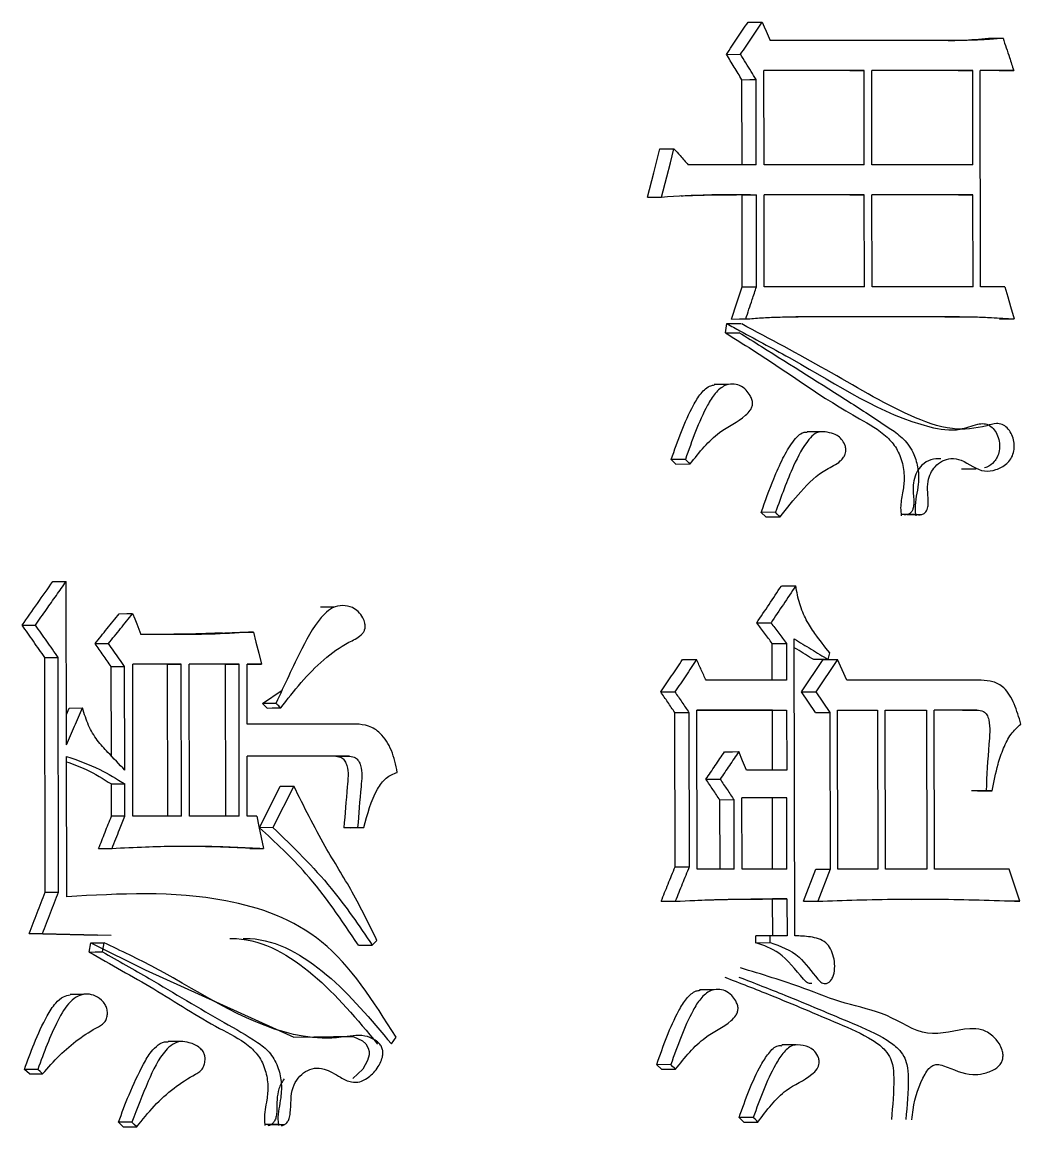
# Model space of a CAD drawing. Header units: millimetres. Extents: x 2312 to 3992, y 755 to 1943.
# Drawn here: x 2949.04 to 2953.74, y 938.14 to 943.34 of the extents above; entities that cross this region are included whole.
import ezdxf

# ---------------------------------------------------------------- set-up
doc = ezdxf.new("R2010")
doc.units = ezdxf.units.MM

msp = doc.modelspace()

# ---------------------------------------------------------------- linework, layer by layer
at = {"color": 7, "linetype": 'Continuous', "lineweight": 25}
for p, q in [((2953.4548, 943.2494), (2952.5598, 943.2494)), ((2952.3549, 943.1842), (2952.4217, 943.1845)), ((2953.0019, 943.1088), (2952.531, 943.1088)), ((2952.5317, 942.6653), (2952.531, 943.1088)), ((2952.6779, 943.1085), (2952.531, 943.1085)), ((2952.9344, 943.1085), (2953.0019, 943.1088)), ((2953.0027, 942.6653), (2953.0019, 943.1088)), ((2953.5123, 943.1088), (2953.038, 943.1088)), ((2953.0388, 942.6653), (2953.038, 943.1088)), ((2953.4442, 943.1085), (2953.5123, 943.1088)), ((2953.513, 942.6653), (2953.5123, 943.1088)), ((2953.7052, 943.1088), (2953.5481, 943.1088)), ((2953.5498, 942.092), (2953.5481, 943.1088)), ((2953.6369, 943.1085), (2953.7052, 943.1088)), ((2952.4285, 942.665), (2952.4278, 943.0652)), ((2952.4954, 942.6653), (2952.4947, 943.0655)), ((2952.4954, 942.6653), (2952.1744, 942.6652)), ((2953.0027, 942.6653), (2952.5317, 942.6653)), ((2953.513, 942.6653), (2953.0388, 942.6653)), ((2952.4287, 942.5244), (2952.4956, 942.5246)), ((2952.4294, 942.0917), (2952.4287, 942.5244)), ((2952.4963, 942.0919), (2952.4956, 942.5246)), ((2953.0029, 942.5246), (2952.532, 942.5246)), ((2952.5327, 942.0919), (2952.532, 942.5246)), ((2952.9354, 942.5244), (2952.532, 942.5244)), ((2952.9354, 942.5244), (2953.0029, 942.5246)), ((2953.0037, 942.092), (2953.0029, 942.5246)), ((2953.5133, 942.5246), (2953.039, 942.5246)), ((2953.0397, 942.092), (2953.039, 942.5246)), ((2953.4452, 942.5244), (2953.5133, 942.5246)), ((2953.514, 942.092), (2953.5133, 942.5246)), ((2952.4294, 942.0917), (2952.4963, 942.0919)), ((2953.0037, 942.092), (2952.5327, 942.0919)), ((2953.514, 942.092), (2953.0397, 942.092)), ((2953.6641, 942.092), (2953.5498, 942.092)), ((2953.3816, 941.9511), (2952.6805, 941.9511)), ((2953.4498, 941.9513), (2952.6927, 941.9513)), ((2953.3816, 941.9511), (2953.4498, 941.9513)), ((2952.3498, 941.8753), (2952.357, 941.9186)), ((2952.357, 941.9186), (2952.4238, 941.9189)), ((2953.6389, 941.9403), (2953.7072, 941.9405)), ((2952.3498, 941.8753), (2952.4166, 941.8756)), ((2952.3634, 941.632), (2952.2967, 941.6318)), ((2952.8021, 941.4104), (2952.7343, 941.4101)), ((2952.1621, 941.2806), (2952.0956, 941.2804)), ((2952.1176, 941.2588), (2952.0956, 941.2804)), ((2952.1176, 941.2588), (2952.1841, 941.259)), ((2953.4594, 941.2365), (2953.5282, 941.2367)), ((2952.5854, 941.0318), (2952.5184, 941.0316)), ((2952.5402, 941.01), (2952.5184, 941.0316)), ((2953.2435, 941.021), (2953.1757, 941.0208)), ((2953.204, 941.0208), (2953.272, 941.021)), ((2949.2529, 939.9389), (2949.2516, 940.7069)), ((2952.6133, 940.6855), (2952.6804, 940.6857)), ((2950.5125, 940.5866), (2950.4475, 940.5863)), ((2949.0443, 940.5011), (2949.1068, 940.5013)), ((2949.9613, 940.464), (2950.0677, 940.4688)), ((2949.3872, 940.4146), (2949.4501, 940.4149)), ((2952.5705, 940.2419), (2952.5702, 940.415)), ((2952.6373, 940.4153), (2952.6376, 940.2422)), ((2952.6759, 939.0415), (2952.6735, 940.4369)), ((2949.1532, 939.2463), (2949.1514, 940.3496)), ((2949.2159, 939.2465), (2949.214, 940.3499)), ((2952.7082, 940.1879), (2952.8092, 940.3393)), ((2952.8766, 940.3396), (2952.7755, 940.1881)), ((2952.8331, 940.3396), (2952.8403, 940.372)), ((2952.9201, 940.2422), (2952.8766, 940.3396)), ((2949.464, 939.8862), (2949.4633, 940.3064)), ((2949.5272, 939.8199), (2949.5264, 940.3067)), ((2949.7919, 940.3176), (2949.5643, 940.3175)), ((2949.5655, 939.6036), (2949.5643, 940.3175)), ((2949.7285, 940.3173), (2949.5643, 940.3173)), ((2949.7285, 940.3173), (2949.7919, 940.3176)), ((2949.7297, 939.6034), (2949.7285, 940.3173)), ((2949.7931, 939.6036), (2949.7919, 940.3176)), ((2950.064, 940.3176), (2949.8297, 940.3176)), ((2949.8309, 939.6036), (2949.8297, 940.3176)), ((2950.0002, 940.3174), (2949.8297, 940.3173)), ((2950.0002, 940.3174), (2950.064, 940.3176)), ((2950.0014, 939.6034), (2950.0002, 940.3174)), ((2950.0652, 939.6037), (2950.064, 940.3176)), ((2950.1695, 940.3176), (2950.1017, 940.3176)), ((2950.1022, 940.0364), (2950.1017, 940.3176)), ((2950.1056, 940.3174), (2950.1017, 940.3174)), ((2950.1056, 940.3174), (2950.1695, 940.3176)), ((2952.6376, 940.2422), (2952.2589, 940.2422)), ((2953.5529, 940.2422), (2952.9201, 940.2422)), ((2950.1736, 940.1335), (2950.2672, 940.196)), ((2952.7735, 940.0905), (2952.7082, 940.1879)), ((2952.7755, 940.1881), (2952.8408, 940.0908)), ((2950.1962, 940.1119), (2950.1736, 940.1335)), ((2949.2526, 940.0811), (2949.266, 940.1117)), ((2949.266, 940.1117), (2949.3288, 940.112)), ((2952.1135, 939.3657), (2952.1123, 940.0905)), ((2952.1787, 940.0907), (2952.18, 939.366)), ((2952.2153, 940.1015), (2952.6378, 940.1016)), ((2952.2166, 939.3552), (2952.2153, 940.1015)), ((2952.5707, 940.1013), (2952.2153, 940.1013)), ((2952.5707, 940.1013), (2952.6378, 940.1016)), ((2952.5712, 939.8201), (2952.5707, 940.1013)), ((2952.6378, 940.1016), (2952.6383, 939.8203)), ((2952.8408, 940.0908), (2952.8421, 939.3552)), ((2952.877, 940.1016), (2953.0647, 940.1016)), ((2952.8782, 939.3552), (2952.877, 940.1016)), ((2952.9971, 940.1013), (2953.0647, 940.1016)), ((2953.0647, 940.1016), (2953.066, 939.3552)), ((2953.1008, 940.1016), (2953.2951, 940.1016)), ((2953.1021, 939.3552), (2953.1008, 940.1016)), ((2953.2272, 940.1013), (2953.2951, 940.1016)), ((2953.2951, 940.1016), (2953.2963, 939.3552)), ((2953.5317, 940.1016), (2953.331, 940.1016)), ((2953.3322, 939.3552), (2953.331, 940.1016)), ((2953.4634, 940.1013), (2953.331, 940.1013)), ((2953.4638, 940.1013), (2953.5321, 940.1016)), ((2950.6131, 940.0365), (2950.1022, 940.0364)), ((2949.2541, 939.2249), (2949.253, 939.8847)), ((2950.5834, 939.885), (2950.1024, 939.8849)), ((2950.1029, 939.6037), (2950.1024, 939.8849)), ((2950.5189, 939.8848), (2950.1024, 939.8847)), ((2950.5192, 939.8848), (2950.5836, 939.885)), ((2952.6383, 939.8203), (2952.4492, 939.8203)), ((2949.4645, 939.6033), (2949.4642, 939.7548)), ((2949.5275, 939.6036), (2949.5273, 939.755)), ((2950.1597, 939.5495), (2950.2569, 939.7441)), ((2950.321, 939.7443), (2950.2236, 939.5498)), ((2950.2573, 939.7449), (2950.3214, 939.7452)), ((2953.5753, 939.723), (2953.5071, 939.7227)), ((2953.5356, 939.7227), (2953.6039, 939.723)), ((2953.6039, 939.723), (2953.5753, 939.723)), ((2952.3912, 939.6797), (2952.3244, 939.6794)), ((2952.325, 939.3549), (2952.3244, 939.6794)), ((2952.3917, 939.3552), (2952.3912, 939.6797)), ((2952.6385, 939.6905), (2952.4276, 939.6905)), ((2952.4282, 939.3552), (2952.4276, 939.6905)), ((2952.5714, 939.6903), (2952.4276, 939.6903)), ((2952.6385, 939.6905), (2952.5714, 939.6903)), ((2952.572, 939.3549), (2952.5714, 939.6903)), ((2952.6391, 939.3552), (2952.6385, 939.6905)), ((2949.5275, 939.6036), (2949.4645, 939.6033)), ((2949.7931, 939.6036), (2949.5655, 939.6036)), ((2950.0652, 939.6037), (2949.8309, 939.6036)), ((2950.1481, 939.6037), (2950.1029, 939.6037)), ((2950.2236, 939.5498), (2950.1597, 939.5495)), ((2950.6214, 939.5497), (2950.5569, 939.5494)), ((2950.5868, 939.5494), (2950.5569, 939.5494)), ((2950.5868, 939.5494), (2950.6513, 939.5497)), ((2950.6214, 939.5497), (2950.6513, 939.5497)), ((2949.404, 939.4519), (2949.467, 939.4521)), ((2950.1146, 939.452), (2950.1785, 939.4523)), ((2952.1135, 939.3657), (2952.18, 939.366)), ((2952.3917, 939.3552), (2952.2166, 939.3552)), ((2952.6391, 939.3552), (2952.4282, 939.3552)), ((2952.7171, 939.2035), (2952.7747, 939.3549)), ((2952.7747, 939.3549), (2952.8421, 939.3552)), ((2952.8421, 939.3552), (2952.7844, 939.2037)), ((2953.066, 939.3552), (2952.8782, 939.3552)), ((2953.2963, 939.3552), (2953.1021, 939.3552)), ((2953.6831, 939.3552), (2953.3322, 939.3552)), ((2953.7333, 939.2037), (2953.6831, 939.3552)), ((2949.1532, 939.2463), (2949.2159, 939.2465)), ((2952.5722, 939.2143), (2952.5399, 939.2142)), ((2952.5725, 939.0415), (2952.5722, 939.2143)), ((2952.6393, 939.2145), (2952.6396, 939.0415)), ((2953.2233, 939.2123), (2953.372, 939.2128)), ((2949.0773, 939.0516), (2949.1399, 939.0518)), ((2949.0773, 939.0516), (2949.3995, 939.0439)), ((2949.1399, 939.0518), (2949.4626, 939.0441)), ((2952.5597, 939.0415), (2952.4927, 939.0412)), ((2952.4928, 939.0088), (2952.4927, 939.0412)), ((2952.5597, 939.009), (2952.5597, 939.0415)), ((2952.6396, 939.0415), (2952.5597, 939.0415)), ((2949.3592, 938.9651), (2949.3668, 939.0084)), ((2949.3668, 939.0084), (2949.4297, 939.0086)), ((2949.4221, 938.9653), (2949.4297, 939.0086)), ((2950.6251, 938.9978), (2950.6897, 938.998)), ((2950.6897, 938.998), (2950.712, 939.0197)), ((2952.4928, 939.0088), (2952.5597, 939.009)), ((2952.2953, 938.7871), (2952.2286, 938.7868)), ((2949.3332, 938.7659), (2949.2697, 938.7657)), ((2949.7943, 938.5441), (2949.7302, 938.5439)), ((2952.6827, 938.5283), (2952.6155, 938.528)), ((2949.118, 938.4136), (2949.0555, 938.4134)), ((2949.0784, 938.3917), (2949.0555, 938.4133)), ((2952.0937, 938.4357), (2952.0273, 938.4354)), ((2952.0493, 938.4138), (2952.0274, 938.4354)), ((2952.0493, 938.4138), (2952.1157, 938.4141)), ((2949.0784, 938.3917), (2949.1409, 938.392)), ((2949.5603, 938.1649), (2949.4973, 938.1647)), ((2949.5201, 938.143), (2949.4973, 938.1646)), ((2950.2488, 938.1542), (2950.1848, 938.1539)), ((2950.2145, 938.154), (2950.2786, 938.1542)), ((2952.4811, 938.1869), (2952.4142, 938.1867)), ((2952.4361, 938.165), (2952.4142, 938.1866)), ((2949.52, 938.1431), (2949.5831, 938.1433))]:
    msp.add_line(p, q, dxfattribs=at)
at = {"color": 7, "linetype": 'Continuous', "lineweight": 25, "flags": 128}
for points in [[(2952.4564, 943.3357), (2952.4939, 943.3358), (2952.5233, 943.3359)], [(2952.5233, 943.3359), (2952.5325, 943.3143), (2952.5416, 943.2927), (2952.5507, 943.271), (2952.5598, 943.2494)], [(2953.5866, 943.26), (2953.6249, 943.2601), (2953.655, 943.2602)], [(2952.4278, 943.0652), (2952.4652, 943.0654), (2952.4947, 943.0655)], [(2951.9839, 942.5135), (2952.0129, 942.6271), (2952.042, 942.7407)], [(2952.042, 942.7407), (2952.0792, 942.7408), (2952.1084, 942.741)], [(2952.0502, 942.5138), (2952.0744, 942.6083), (2952.0914, 942.6746), (2952.1084, 942.741)], [(2951.9839, 942.5135), (2952.021, 942.5137), (2952.0502, 942.5138)], [(2952.3788, 941.9402), (2952.4041, 942.016), (2952.4294, 942.0917)], [(2953.6641, 942.092), (2953.6774, 942.0453), (2953.6907, 941.9987), (2953.7072, 941.9405)], [(2952.3788, 941.9402), (2952.4162, 941.9404), (2952.4456, 941.9405)], [(2952.1841, 941.259), (2952.1785, 941.2645), (2952.1703, 941.2726), (2952.1621, 941.2806)], [(2952.5402, 941.01), (2952.5646, 941.0101), (2952.5859, 941.0101), (2952.6072, 941.0102)], [(2952.6072, 941.0102), (2952.6018, 941.0156), (2952.5936, 941.0237), (2952.5854, 941.0318)], [(2949.1889, 940.7066), (2949.224, 940.7068), (2949.2516, 940.7069)], [(2949.5008, 940.5553), (2949.5362, 940.5554), (2949.5639, 940.5555)], [(2949.5639, 940.5555), (2949.5735, 940.5312), (2949.583, 940.5068), (2949.5925, 940.4825), (2949.6021, 940.4582)], [(2952.4975, 940.5124), (2952.535, 940.5125), (2952.5645, 940.5126)], [(2950.0677, 940.4688), (2950.1035, 940.469), (2950.1316, 940.4691)], [(2950.1316, 940.4691), (2950.1435, 940.4215), (2950.1565, 940.3696), (2950.1695, 940.3176)], [(2952.5702, 940.415), (2952.6078, 940.4152), (2952.6373, 940.4153)], [(2949.1514, 940.3496), (2949.1865, 940.3498), (2949.214, 940.3499)], [(2952.1483, 940.3393), (2952.1856, 940.3394), (2952.2149, 940.3395)], [(2952.8331, 940.3396), (2952.7954, 940.3394), (2952.7658, 940.3393)], [(2952.8092, 940.3393), (2952.8469, 940.3394), (2952.8766, 940.3396)], [(2949.4633, 940.3064), (2949.4986, 940.3066), (2949.5264, 940.3067)], [(2952.0463, 940.1878), (2952.0835, 940.188), (2952.1127, 940.1881)], [(2952.7082, 940.1879), (2952.7459, 940.188), (2952.7755, 940.1881)], [(2950.2376, 940.1338), (2950.2143, 940.1337), (2950.1939, 940.1336), (2950.1736, 940.1335)], [(2950.1962, 940.1119), (2950.2195, 940.112), (2950.2399, 940.1121), (2950.2602, 940.1121)], [(2952.1123, 940.0905), (2952.1495, 940.0906), (2952.1787, 940.0907)], [(2952.7735, 940.0905), (2952.8112, 940.0906), (2952.8408, 940.0908)], [(2952.3459, 939.9066), (2952.3833, 939.9067), (2952.4127, 939.9068)], [(2952.4492, 939.8203), (2952.4309, 939.8636), (2952.4127, 939.9068)], [(2952.2587, 939.7768), (2952.296, 939.7769), (2952.3254, 939.777)], [(2949.4642, 939.7548), (2949.4825, 939.7548), (2949.5008, 939.7549), (2949.5273, 939.755)], [(2950.1481, 939.6037), (2950.1578, 939.5553), (2950.1682, 939.5038), (2950.1785, 939.4523)], [(2952.048, 939.2035), (2952.0852, 939.2036), (2952.1144, 939.2037)], [(2952.6393, 939.2145), (2952.6017, 939.2144), (2952.5722, 939.2143)], [(2952.7171, 939.2035), (2952.7548, 939.2036), (2952.7844, 939.2037)], [(2953.7333, 939.2037), (2953.6949, 939.2036), (2953.6649, 939.2035)], [(2949.3668, 939.0084), (2949.6225, 938.8815), (2950.3216, 938.5641), (2950.5085, 938.5685), (2950.6009, 938.5673), (2950.6445, 938.5468), (2950.6597, 938.5328), (2950.6714, 938.5137), (2950.6752, 938.4978), (2950.6749, 938.4812), (2950.668, 938.4545), (2950.6456, 938.4146), (2950.5986, 938.37), (2950.5986, 938.37)], [(2949.3592, 938.9651), (2949.3872, 938.9652), (2949.4047, 938.9653), (2949.4221, 938.9653)], [(2950.7801, 938.5329), (2950.7913, 938.5491), (2950.8024, 938.5653)], [(2949.141, 938.392), (2949.1295, 938.4028), (2949.118, 938.4136)], [(2952.1157, 938.4141), (2952.1101, 938.4195), (2952.1019, 938.4276), (2952.0937, 938.4357)], [(2949.5832, 938.1433), (2949.5718, 938.1541), (2949.5604, 938.1649)], [(2952.4361, 938.165), (2952.4605, 938.1651), (2952.4817, 938.1652), (2952.503, 938.1653)], [(2952.503, 938.1653), (2952.4974, 938.1708), (2952.4893, 938.1788), (2952.4811, 938.1869)]]:
    msp.add_lwpolyline(points, dxfattribs=at)
at = {"color": 7, "linetype": 'Continuous', "lineweight": 25}
for points, knots in [([(2952.3549, 943.1842), (2952.3718, 943.2095), (2952.4057, 943.26), (2952.4395, 943.3104), (2952.4564, 943.3357)], [0, 0, 0, 0, 0.5, 1, 1, 1, 1]), ([(2952.4217, 943.1845), (2952.4386, 943.2097), (2952.4641, 943.2476), (2952.4979, 943.2981), (2952.5149, 943.3233), (2952.5233, 943.3359)], [0, 0, 0, 0, 0.5, 0.75, 1, 1, 1, 1]), ([(2953.3968, 943.2494), (2953.4181, 943.2498), (2953.4604, 943.2506), (2953.5237, 943.254), (2953.5656, 943.258), (2953.5866, 943.26)], [0, 0, 0, 0, 0.33543, 0.667608, 1, 1, 1, 1]), ([(2953.655, 943.2602), (2953.6307, 943.2579), (2953.5853, 943.2536), (2953.5185, 943.2506), (2953.476, 943.2498), (2953.4548, 943.2494)], [0, 0, 0, 0, 0.365045, 0.682453, 1, 1, 1, 1]), ([(2953.655, 943.2602), (2953.6601, 943.245), (2953.6701, 943.2147), (2953.6869, 943.1642), (2953.6986, 943.1289), (2953.7052, 943.1088)], [0, 0, 0, 0, 0.30079, 0.601581, 1, 1, 1, 1]), ([(2952.4278, 943.0652), (2952.4156, 943.0851), (2952.3913, 943.1247), (2952.367, 943.1644), (2952.3549, 943.1842)], [0, 0, 0, 0, 0.499999, 1, 1, 1, 1]), ([(2952.4947, 943.0655), (2952.4868, 943.0784), (2952.4707, 943.1046), (2952.4463, 943.1443), (2952.4299, 943.1711), (2952.4217, 943.1845)], [0, 0, 0, 0, 0.324476, 0.662238, 1, 1, 1, 1]), ([(2952.1084, 942.741), (2952.1179, 942.7301), (2952.1336, 942.712), (2952.1556, 942.6868), (2952.1681, 942.6724), (2952.1744, 942.6652)], [0, 0, 0, 0, 0.4303512, 0.7151758, 1, 1, 1, 1]), ([(2952.0502, 942.5138), (2952.1245, 942.5185), (2952.236, 942.5255), (2952.3845, 942.5256), (2952.4586, 942.525), (2952.4956, 942.5246)], [0, 0, 0, 0, 0.499643, 0.749805, 1, 1, 1, 1]), ([(2952.1412, 942.5201), (2952.141, 942.5198), (2952.1409, 942.5194), (2952.1785, 942.521), (2952.2662, 942.524), (2952.3374, 942.5245), (2952.3878, 942.5246), (2952.3965, 942.5246), (2952.4021, 942.5246)], [0, 0, 0, 0, 0.075068, 0.109107, 0.519805, 0.708473, 0.812965, 1, 1, 1, 1]), ([(2952.4456, 941.9405), (2952.4507, 941.9557), (2952.4609, 941.986), (2952.4778, 942.0365), (2952.4896, 942.0718), (2952.4963, 942.0919)], [0, 0, 0, 0, 0.300788, 0.601575, 1, 1, 1, 1]), ([(2952.4456, 941.9405), (2952.4704, 941.9424), (2952.52, 941.9462), (2952.6024, 941.95), (2952.66, 941.9509), (2952.6927, 941.9513)], [0, 0, 0, 0, 0.300884, 0.601781, 1, 1, 1, 1]), ([(2953.4498, 941.9513), (2953.4749, 941.951), (2953.525, 941.9504), (2953.6109, 941.947), (2953.6715, 941.9429), (2953.7072, 941.9405)], [0, 0, 0, 0, 0.29168, 0.583373, 1, 1, 1, 1]), ([(2952.357, 941.9186), (2952.3775, 941.9072), (2952.4799, 941.8504), (2952.7979, 941.6849), (2953.127, 941.4614), (2953.4351, 941.4086), (2953.5179, 941.4441), (2953.565, 941.4505), (2953.5925, 941.4416), (2953.6146, 941.4214), (2953.631, 941.3922), (2953.6398, 941.3572), (2953.6391, 941.3215), (2953.6293, 941.2911), (2953.6095, 941.264), (2953.5885, 941.2455), (2953.5717, 941.2414), (2953.5678, 941.2404)], [0, 0, 0, 0, 0.043743, 0.218678, 0.674874, 0.770685, 0.827126, 0.847708, 0.865227, 0.88276, 0.900201, 0.918353, 0.935984, 0.951559, 0.965799, 0.992116, 1, 1, 1, 1]), ([(2953.2576, 941.0199), (2953.2627, 941.02), (2953.2733, 941.0201), (2953.2868, 941.027), (2953.2961, 941.0384), (2953.3018, 941.0538), (2953.3046, 941.0835), (2953.3, 941.1252), (2953.3001, 941.1745), (2953.3135, 941.2168), (2953.3367, 941.2511), (2953.3699, 941.2755), (2953.4125, 941.2882), (2953.4812, 941.2748), (2953.5461, 941.2166), (2953.6225, 941.2303), (2953.6648, 941.2515), (2953.6924, 941.2816), (2953.7051, 941.3106), (2953.7087, 941.3424), (2953.705, 941.3738), (2953.694, 941.4045), (2953.6754, 941.4305), (2953.651, 941.4467), (2953.6174, 941.451), (2953.5411, 941.426), (2953.4027, 941.4124), (2953.1465, 941.5102), (2952.8259, 941.7045), (2952.5597, 941.8463), (2952.4266, 941.9172)], [0, 0, 0, 0, 0.007652, 0.015681, 0.02075, 0.025816, 0.034148, 0.052936, 0.071785, 0.086911, 0.102014, 0.121926, 0.142159, 0.165849, 0.223522, 0.250537, 0.277587, 0.290073, 0.302699, 0.313484, 0.324495, 0.336811, 0.350181, 0.363527, 0.376359, 0.399765, 0.479952, 0.580348, 0.790137, 1, 1, 1, 1]), ([(2952.3498, 941.8753), (2952.3923, 941.8491), (2952.6047, 941.7177), (2952.8505, 941.5363), (2953.0893, 941.4128), (2953.1562, 941.3341), (2953.1851, 941.2642), (2953.1929, 941.1896), (2953.183, 941.1205), (2953.1711, 941.064), (2953.1753, 941.0279), (2953.1768, 941.0153)], [0, 0, 0, 0, 0.121837, 0.609205, 0.736134, 0.787443, 0.839025, 0.888224, 0.929796, 0.97544, 1, 1, 1, 1]), ([(2952.4136, 941.8774), (2952.4489, 941.8553), (2952.6254, 941.7449), (2952.8642, 941.5951), (2953.0864, 941.4515), (2953.1904, 941.3798), (2953.2358, 941.3134), (2953.2579, 941.2374), (2953.2597, 941.1491), (2953.2371, 941.0772), (2953.2433, 941.027), (2953.2447, 941.0155)], [0, 0, 0, 0, 0.1010908, 0.5054168, 0.6861437, 0.747623, 0.8099489, 0.856214, 0.9025377, 0.9776718, 1, 1, 1, 1]), ([(2952.1841, 941.259), (2952.2278, 941.3141), (2952.3051, 941.4115), (2952.416, 941.4581), (2952.4647, 941.5059), (2952.4751, 941.5263), (2952.4787, 941.5443), (2952.475, 941.5635), (2952.4649, 941.5849), (2952.4463, 941.6092), (2952.4177, 941.6301), (2952.3826, 941.6362), (2952.3414, 941.6287), (2952.2997, 941.5927), (2952.2315, 941.4792), (2952.1929, 941.3687), (2952.1621, 941.2806)], [0, 0, 0, 0, 0.207529, 0.367372, 0.400835, 0.416669, 0.431353, 0.44814, 0.466693, 0.497247, 0.538462, 0.578547, 0.619957, 0.682143, 0.746846, 1, 1, 1, 1]), ([(2952.0956, 941.2804), (2952.1263, 941.3688), (2952.1648, 941.4799), (2952.2331, 941.5917), (2952.2693, 941.6262), (2952.2929, 941.6295), (2952.2987, 941.6304)], [0, 0, 0, 0, 0.631827, 0.793273, 0.948374, 1, 1, 1, 1]), ([(2952.5184, 941.0316), (2952.5373, 941.0848), (2952.5683, 941.1718), (2952.6174, 941.2828), (2952.6565, 941.3514), (2952.6896, 941.3915), (2952.7136, 941.4085), (2952.7283, 941.4089), (2952.7344, 941.4091)], [0, 0, 0, 0, 0.358147, 0.585823, 0.784381, 0.880615, 0.950661, 1, 1, 1, 1]), ([(2952.6072, 941.0102), (2952.639, 941.0506), (2952.7055, 941.1354), (2952.8006, 941.2272), (2952.8773, 941.2577), (2952.9047, 941.2878), (2952.9135, 941.3037), (2952.917, 941.318), (2952.9162, 941.3335), (2952.9099, 941.3537), (2952.8962, 941.3758), (2952.872, 941.398), (2952.8376, 941.4064), (2952.8028, 941.4135), (2952.7682, 941.4028), (2952.7206, 941.3519), (2952.6559, 941.2272), (2952.6121, 941.1059), (2952.5854, 941.0318)], [0, 0, 0, 0, 0.145125, 0.304252, 0.383322, 0.406111, 0.420719, 0.431527, 0.442364, 0.458239, 0.484495, 0.512276, 0.553408, 0.599256, 0.628705, 0.66811, 0.797295, 1, 1, 1, 1]), ([(2953.3627, 941.2838), (2953.347, 941.2835), (2953.3158, 941.283), (2953.2762, 941.2585), (2953.2483, 941.2229), (2953.2339, 941.1821), (2953.2309, 941.1311), (2953.2369, 941.0887), (2953.234, 941.0545), (2953.2284, 941.0386), (2953.2197, 941.0276), (2953.2064, 941.0202), (2953.1958, 941.0199), (2953.1897, 941.0197)], [0, 0, 0, 0, 0.1516546, 0.3033297, 0.4116147, 0.5204153, 0.6189366, 0.7738977, 0.8270404, 0.8622462, 0.8976433, 0.940748, 1, 1, 1, 1]), ([(2949.0443, 940.5011), (2949.0684, 940.5353), (2949.1167, 940.6038), (2949.1648, 940.6724), (2949.1889, 940.7066)], [0, 0, 0, 0, 0.5, 1, 1, 1, 1]), ([(2949.1068, 940.5013), (2949.1242, 940.526), (2949.1571, 940.5727), (2949.2053, 940.6412), (2949.2362, 940.685), (2949.2516, 940.7069)], [0, 0, 0, 0, 0.360725, 0.680362, 1, 1, 1, 1]), ([(2952.4975, 940.5124), (2952.5168, 940.5412), (2952.5554, 940.5989), (2952.594, 940.6566), (2952.6132, 940.6854)], [0, 0, 0, 0, 0.5, 1, 1, 1, 1]), ([(2952.6804, 940.6857), (2952.6611, 940.6569), (2952.6225, 940.5992), (2952.5838, 940.5415), (2952.5645, 940.5126)], [0, 0, 0, 0, 0.500001, 1, 1, 1, 1]), ([(2952.8403, 940.372), (2952.8167, 940.4011), (2952.7775, 940.4493), (2952.7286, 940.5251), (2952.6964, 940.6009), (2952.6858, 940.6573), (2952.6804, 940.6857)], [0, 0, 0, 0, 0.333781, 0.552151, 0.77417, 1, 1, 1, 1]), ([(2949.3872, 940.4146), (2949.4061, 940.438), (2949.444, 940.4849), (2949.4819, 940.5318), (2949.5008, 940.5553)], [0, 0, 0, 0, 0.5, 1, 1, 1, 1]), ([(2949.4501, 940.4149), (2949.4691, 940.4383), (2949.4976, 940.4735), (2949.5355, 940.5203), (2949.5544, 940.5438), (2949.5639, 940.5555)], [0, 0, 0, 0, 0.5, 0.75, 1, 1, 1, 1]), ([(2950.2602, 940.1121), (2950.2916, 940.1525), (2950.3865, 940.2743), (2950.5143, 940.3939), (2950.6248, 940.4416), (2950.6479, 940.4659), (2950.6552, 940.4791), (2950.6578, 940.4948), (2950.6553, 940.5146), (2950.6452, 940.5401), (2950.6255, 940.5667), (2950.5927, 940.5885), (2950.5507, 940.5965), (2950.5042, 940.5877), (2950.4313, 940.5262), (2950.3448, 940.3672), (2950.2771, 940.2198), (2950.2376, 940.1338)], [0, 0, 0, 0, 0.1170235, 0.3535333, 0.40969, 0.4219133, 0.4319578, 0.442101, 0.4536789, 0.4720752, 0.4997704, 0.527463, 0.5683227, 0.6108044, 0.6490141, 0.7951665, 1, 1, 1, 1]), ([(2949.1514, 940.3496), (2949.1335, 940.3749), (2949.0979, 940.4254), (2949.0622, 940.4758), (2949.0443, 940.5011)], [0, 0, 0, 0, 0.5, 1, 1, 1, 1]), ([(2949.214, 940.3499), (2949.1962, 940.3751), (2949.1694, 940.413), (2949.1336, 940.4635), (2949.1158, 940.4887), (2949.1068, 940.5013)], [0, 0, 0, 0, 0.4999999, 0.7499999, 1, 1, 1, 1]), ([(2952.5702, 940.415), (2952.5581, 940.4312), (2952.5339, 940.4637), (2952.5096, 940.4961), (2952.4975, 940.5124)], [0, 0, 0, 0, 0.500001, 1, 1, 1, 1]), ([(2952.5645, 940.5126), (2952.5766, 940.4964), (2952.6009, 940.4639), (2952.6252, 940.4315), (2952.6373, 940.4153)], [0, 0, 0, 0, 0.500001, 1, 1, 1, 1]), ([(2950.1316, 940.4691), (2950.072, 940.4654), (2949.9542, 940.4581), (2949.8068, 940.4568), (2949.6899, 940.4573), (2949.6313, 940.4579), (2949.6021, 940.4582)], [0, 0, 0, 0, 0.33903, 0.669456, 0.834726, 1, 1, 1, 1]), ([(2949.9855, 940.4642), (2949.9855, 940.4642), (2949.9855, 940.4642), (2949.9846, 940.4642), (2949.9497, 940.4632), (2949.8341, 940.4588), (2949.7396, 940.4581), (2949.6806, 940.4579), (2949.6513, 940.4579), (2949.6386, 940.4579), (2949.6309, 940.4579)], [0, 0, 0, 0, 0.001521, 0.009304, 0.018805, 0.442977, 0.677305, 0.791604, 0.874752, 1, 1, 1, 1]), ([(2949.4633, 940.3064), (2949.4506, 940.3245), (2949.4253, 940.3605), (2949.3999, 940.3966), (2949.3872, 940.4146)], [0, 0, 0, 0, 0.5, 1, 1, 1, 1]), ([(2949.5264, 940.3067), (2949.5177, 940.3191), (2949.5006, 940.3433), (2949.4752, 940.3793), (2949.4585, 940.403), (2949.4501, 940.4149)], [0, 0, 0, 0, 0.342692, 0.671346, 1, 1, 1, 1]), ([(2952.6735, 940.4369), (2952.7002, 940.4207), (2952.7534, 940.3882), (2952.8066, 940.3558), (2952.8331, 940.3396)], [0, 0, 0, 0, 0.5, 1, 1, 1, 1]), ([(2952.7658, 940.3393), (2952.7393, 940.3555), (2952.7086, 940.3743), (2952.6778, 940.3931), (2952.6736, 940.3956)], [0, 0, 0, 0, 0.864063, 1, 1, 1, 1]), ([(2952.0463, 940.1878), (2952.0633, 940.2131), (2952.0974, 940.2635), (2952.1314, 940.314), (2952.1483, 940.3393)], [0, 0, 0, 0, 0.500001, 1, 1, 1, 1]), ([(2952.2149, 940.3395), (2952.1979, 940.3143), (2952.1638, 940.2638), (2952.1298, 940.2133), (2952.1127, 940.1881)], [0, 0, 0, 0, 0.5000008, 1, 1, 1, 1]), ([(2952.2589, 940.2422), (2952.2516, 940.2584), (2952.2369, 940.2908), (2952.2222, 940.3233), (2952.2149, 940.3395)], [0, 0, 0, 0, 0.500003, 1, 1, 1, 1]), ([(2953.739, 940.0366), (2953.7296, 940.0687), (2953.7111, 940.1317), (2953.6671, 940.2079), (2953.6081, 940.2393), (2953.5713, 940.2412), (2953.5529, 940.2422)], [0, 0, 0, 0, 0.291832, 0.574338, 0.788145, 1, 1, 1, 1]), ([(2952.1123, 940.0905), (2952.1013, 940.1067), (2952.0793, 940.1391), (2952.0573, 940.1716), (2952.0463, 940.1878)], [0, 0, 0, 0, 0.500001, 1, 1, 1, 1]), ([(2952.1127, 940.1881), (2952.1237, 940.1718), (2952.1458, 940.1394), (2952.1677, 940.1069), (2952.1787, 940.0907)], [0, 0, 0, 0, 0.500001, 1, 1, 1, 1]), ([(2950.2602, 940.1121), (2950.2583, 940.1139), (2950.2536, 940.1184), (2950.2461, 940.1256), (2950.2404, 940.1311), (2950.2376, 940.1338)], [0, 0, 0, 0, 0.249837, 0.624946, 1, 1, 1, 1]), ([(2949.2529, 939.9389), (2949.2592, 939.9534), (2949.272, 939.9824), (2949.2973, 940.0401), (2949.3162, 940.0833), (2949.3288, 940.112)], [0, 0, 0, 0, 0.251429, 0.502858, 1, 1, 1, 1]), ([(2949.5272, 939.8199), (2949.5006, 939.8476), (2949.4567, 939.8933), (2949.3962, 939.959), (2949.3533, 940.0286), (2949.3371, 940.084), (2949.3288, 940.112)], [0, 0, 0, 0, 0.334901, 0.5526, 0.773626, 1, 1, 1, 1]), ([(2953.5317, 940.1016), (2953.5425, 940.1011), (2953.5597, 940.1003), (2953.5806, 940.0817), (2953.5969, 940.0285), (2953.5845, 939.9055), (2953.5789, 939.7955), (2953.5753, 939.723)], [0, 0, 0, 0, 0.101292, 0.161492, 0.224995, 0.489361, 1, 1, 1, 1]), ([(2950.8078, 939.8093), (2950.8004, 939.8447), (2950.7858, 939.9141), (2950.7362, 939.9929), (2950.6739, 940.032), (2950.6332, 940.035), (2950.6131, 940.0365)], [0, 0, 0, 0, 0.292672, 0.574648, 0.788772, 1, 1, 1, 1]), ([(2953.6039, 939.723), (2953.612, 939.7651), (2953.6253, 939.8341), (2953.6559, 939.9232), (2953.6898, 939.992), (2953.7228, 940.0219), (2953.739, 940.0366)], [0, 0, 0, 0, 0.347314, 0.569762, 0.788105, 1, 1, 1, 1]), ([(2949.253, 939.8847), (2949.3057, 939.8662), (2949.4001, 939.833), (2949.4883, 939.7789), (2949.5273, 939.755)], [0, 0, 0, 0, 0.557901, 1, 1, 1, 1]), ([(2950.5189, 939.8848), (2950.529, 939.8839), (2950.5451, 939.8825), (2950.5626, 939.8633), (2950.5806, 939.8191), (2950.5693, 939.7083), (2950.5618, 939.6126), (2950.5569, 939.5494)], [0, 0, 0, 0, 0.100729, 0.162069, 0.226578, 0.489509, 1, 1, 1, 1]), ([(2950.5834, 939.885), (2950.5934, 939.8842), (2950.6095, 939.8828), (2950.627, 939.8636), (2950.6451, 939.8193), (2950.6338, 939.7085), (2950.6263, 939.6128), (2950.6214, 939.5497)], [0, 0, 0, 0, 0.100834, 0.16221, 0.226726, 0.489604, 1, 1, 1, 1]), ([(2952.2587, 939.7768), (2952.2732, 939.7984), (2952.3023, 939.8417), (2952.3313, 939.885), (2952.3459, 939.9066)], [0, 0, 0, 0, 0.5000008, 1, 1, 1, 1]), ([(2952.4127, 939.9068), (2952.3981, 939.8852), (2952.369, 939.8419), (2952.3399, 939.7987), (2952.3254, 939.777)], [0, 0, 0, 0, 0.5000009, 1, 1, 1, 1]), ([(2949.253, 939.8595), (2949.2844, 939.8481), (2949.3574, 939.8217), (2949.4254, 939.7791), (2949.4642, 939.7548)], [0, 0, 0, 0, 0.429972, 1, 1, 1, 1]), ([(2950.6513, 939.5497), (2950.6675, 939.6133), (2950.6899, 939.7011), (2950.7531, 939.7878), (2950.7898, 939.8022), (2950.8078, 939.8093)], [0, 0, 0, 0, 0.572425, 0.789886, 1, 1, 1, 1]), ([(2952.3244, 939.6794), (2952.3135, 939.6957), (2952.2916, 939.7281), (2952.2697, 939.7606), (2952.2587, 939.7768)], [0, 0, 0, 0, 0.500001, 1, 1, 1, 1]), ([(2952.3254, 939.777), (2952.3363, 939.7608), (2952.3583, 939.7284), (2952.3802, 939.6959), (2952.3912, 939.6797)], [0, 0, 0, 0, 0.500001, 1, 1, 1, 1]), ([(2950.7123, 939.0199), (2950.6749, 939.0963), (2950.6001, 939.2492), (2950.4545, 939.4763), (2950.3691, 939.6487), (2950.3216, 939.7447)], [0, 0, 0, 0, 0.306697, 0.613648, 1, 1, 1, 1]), ([(2949.467, 939.4521), (2949.4729, 939.4669), (2949.4847, 939.4965), (2949.5049, 939.547), (2949.5192, 939.5827), (2949.5275, 939.6036)], [0, 0, 0, 0, 0.293254, 0.586508, 1, 1, 1, 1]), ([(2950.6251, 938.9978), (2950.5465, 939.1146), (2950.4073, 939.3214), (2950.2347, 939.4804), (2950.1597, 939.5495)], [0, 0, 0, 0, 0.564924, 1, 1, 1, 1]), ([(2950.2236, 939.5498), (2950.3179, 939.4587), (2950.4877, 939.2948), (2950.6275, 939.0894), (2950.6897, 938.998)], [0, 0, 0, 0, 0.55543, 1, 1, 1, 1]), ([(2949.467, 939.4521), (2949.5196, 939.4547), (2949.6649, 939.4619), (2949.9024, 939.4653), (2950.0864, 939.4566), (2950.1785, 939.4523)], [0, 0, 0, 0, 0.221005, 0.610214, 1, 1, 1, 1]), ([(2950.1146, 939.452), (2950.062, 939.4549), (2949.9928, 939.4588), (2949.9233, 939.4594), (2949.9067, 939.4595)], [0, 0, 0, 0, 0.761269, 1, 1, 1, 1]), ([(2952.18, 939.366), (2952.1691, 939.3389), (2952.1472, 939.2848), (2952.1253, 939.2307), (2952.1144, 939.2037)], [0, 0, 0, 0, 0.500001, 1, 1, 1, 1]), ([(2949.0773, 939.0516), (2949.09, 939.084), (2949.1153, 939.1489), (2949.1406, 939.2138), (2949.1532, 939.2463)], [0, 0, 0, 0, 0.499943, 1, 1, 1, 1]), ([(2949.1399, 939.0518), (2949.1525, 939.0843), (2949.1779, 939.1492), (2949.2032, 939.2141), (2949.2159, 939.2465)], [0, 0, 0, 0, 0.499964, 1, 1, 1, 1]), ([(2950.8024, 938.5653), (2950.6957, 938.7332), (2950.4861, 939.0628), (2949.9119, 939.2622), (2949.5034, 939.2391), (2949.2541, 939.2249)], [0, 0, 0, 0, 0.287943, 0.565415, 1, 1, 1, 1]), ([(2952.1144, 939.2037), (2952.1759, 939.2066), (2952.2943, 939.2122), (2952.4693, 939.2148), (2952.5827, 939.2146), (2952.6393, 939.2145)], [0, 0, 0, 0, 0.3503573, 0.6751459, 1, 1, 1, 1]), ([(2952.2209, 939.2085), (2952.2209, 939.2085), (2952.2209, 939.2085), (2952.2574, 939.2099), (2952.3686, 939.2131), (2952.4645, 939.2139), (2952.5218, 939.2142), (2952.5387, 939.2143), (2952.5477, 939.2143), (2952.5477, 939.2143), (2952.5477, 939.2143)], [0, 0, 0, 0, 0.0109189, 0.0280529, 0.4805064, 0.7842083, 0.8962987, 0.9673563, 0.9880313, 1, 1, 1, 1]), ([(2952.7844, 939.2037), (2952.8453, 939.2059), (2953.035, 939.2128), (2953.3519, 939.2162), (2953.6061, 939.2079), (2953.7333, 939.2037)], [0, 0, 0, 0, 0.191482, 0.59559, 1, 1, 1, 1]), ([(2952.5597, 939.009), (2952.6081, 938.9927), (2952.6954, 938.9633), (2952.7593, 938.8639), (2952.802, 938.8186), (2952.8226, 938.8144), (2952.839, 938.823), (2952.8505, 938.8371), (2952.8613, 938.8618), (2952.8657, 938.8986), (2952.8595, 938.9413), (2952.8468, 938.981), (2952.8115, 939.023), (2952.7501, 939.0385), (2952.7006, 939.0405), (2952.6759, 939.0415)], [0, 0, 0, 0, 0.231115, 0.416996, 0.453479, 0.487626, 0.51108, 0.53533, 0.560618, 0.61156, 0.663004, 0.713337, 0.761901, 0.881096, 1, 1, 1, 1]), ([(2950.264, 938.1488), (2950.2691, 938.1502), (2950.2793, 938.1531), (2950.2922, 938.1651), (2950.3018, 938.1841), (2950.3101, 938.2395), (2950.304, 938.3114), (2950.341, 938.3748), (2950.3762, 938.4058), (2950.4186, 938.422), (2950.4768, 938.4166), (2950.5315, 938.3793), (2950.5869, 938.352), (2950.6316, 938.3526), (2950.6738, 938.3744), (2950.708, 938.4081), (2950.7306, 938.4468), (2950.7394, 938.4741), (2950.7408, 938.4968), (2950.7364, 938.516), (2950.7238, 938.5356), (2950.6969, 938.5575), (2950.6354, 938.5804), (2950.5217, 938.5552), (2950.1779, 938.5703), (2949.8216, 938.8219), (2949.5095, 938.9706), (2949.4297, 939.0086)], [0, 0, 0, 0, 0.007532, 0.015045, 0.022339, 0.032492, 0.077586, 0.097853, 0.118059, 0.139007, 0.161063, 0.201244, 0.228029, 0.246597, 0.265098, 0.293546, 0.308249, 0.319175, 0.32621, 0.333308, 0.341053, 0.354197, 0.379104, 0.432719, 0.519875, 0.877276, 1, 1, 1, 1]), ([(2950.0208, 939.0289), (2950.0312, 939.0288), (2950.1704, 939.0274), (2950.4297, 938.8749), (2950.6193, 938.6478), (2950.7154, 938.5326)], [0, 0, 0, 0, 0.038141, 0.511968, 1, 1, 1, 1]), ([(2950.084, 939.0292), (2950.0946, 939.0291), (2950.2341, 939.0277), (2950.494, 938.8752), (2950.6838, 938.6481), (2950.7801, 938.5329)], [0, 0, 0, 0, 0.038911, 0.512448, 1, 1, 1, 1]), ([(2952.7564, 938.8168), (2952.7494, 938.8171), (2952.7345, 938.8176), (2952.684, 938.8745), (2952.6162, 938.9658), (2952.5303, 938.9957), (2952.4928, 939.0088)], [0, 0, 0, 0, 0.067611, 0.142796, 0.626092, 1, 1, 1, 1]), ([(2949.3592, 938.9651), (2949.41, 938.9362), (2949.5115, 938.8786), (2949.7173, 938.7622), (2949.9118, 938.6331), (2950.0842, 938.5499), (2950.1583, 938.4798), (2950.19, 938.4117), (2950.2019, 938.3386), (2950.1954, 938.261), (2950.1798, 938.1995), (2950.1845, 938.159), (2950.1856, 938.1493)], [0, 0, 0, 0, 0.144323, 0.2886495, 0.5859892, 0.7161462, 0.7694376, 0.8231167, 0.8729324, 0.9176484, 0.980295, 1, 1, 1, 1]), ([(2949.4221, 938.9653), (2949.4956, 938.9243), (2949.6877, 938.8169), (2949.9284, 938.6677), (2950.1198, 938.5642), (2950.2085, 938.4982), (2950.2474, 938.4318), (2950.2651, 938.3556), (2950.2623, 938.2699), (2950.2431, 938.2024), (2950.2485, 938.1585), (2950.2496, 938.1496)], [0, 0, 0, 0, 0.208324, 0.544786, 0.696319, 0.752997, 0.810434, 0.859924, 0.910792, 0.98187, 1, 1, 1, 1]), ([(2953.2268, 938.177), (2953.2283, 938.1926), (2953.2356, 938.2689), (2953.2647, 938.3532), (2953.3043, 938.4165), (2953.324, 938.4333), (2953.3483, 938.4391), (2953.4113, 938.4194), (2953.4819, 938.3817), (2953.5646, 938.3927), (2953.6058, 938.4064), (2953.634, 938.4269), (2953.6472, 938.4432), (2953.6542, 938.4625), (2953.6557, 938.4827), (2953.651, 938.5076), (2953.6356, 938.5402), (2953.6035, 938.5762), (2953.5551, 938.6043), (2953.4505, 938.6073), (2953.297, 938.5478), (2953.1111, 938.6828), (2952.9118, 938.7169), (2952.686, 938.8104), (2952.5208, 938.8601), (2952.4213, 938.8901)], [0, 0, 0, 0, 0.018372, 0.09018, 0.104389, 0.115453, 0.126572, 0.142758, 0.217784, 0.244447, 0.274692, 0.285077, 0.295554, 0.302686, 0.309828, 0.318805, 0.332327, 0.354456, 0.384464, 0.414513, 0.520641, 0.627165, 0.733315, 0.839446, 1, 1, 1, 1]), ([(2952.3467, 938.8469), (2952.4186, 938.8191), (2952.5981, 938.7496), (2952.8294, 938.6502), (2953.0098, 938.5751), (2953.0893, 938.5178), (2953.1216, 938.4777), (2953.1393, 938.43), (2953.1438, 938.3279), (2953.1359, 938.2423), (2953.13, 938.1775)], [0, 0, 0, 0, 0.212444, 0.530371, 0.693846, 0.751576, 0.787233, 0.817432, 0.861844, 1, 1, 1, 1]), ([(2952.4135, 938.8471), (2952.4854, 938.8193), (2952.665, 938.7499), (2952.8966, 938.6506), (2953.0772, 938.5754), (2953.1569, 938.5182), (2953.1893, 938.4782), (2953.2071, 938.4306), (2953.2117, 938.3284), (2953.2038, 938.2427), (2953.1978, 938.1778)], [0, 0, 0, 0, 0.212252, 0.530308, 0.693839, 0.751564, 0.787267, 0.817419, 0.861564, 1, 1, 1, 1]), ([(2952.0273, 938.4354), (2952.0581, 938.5239), (2952.0966, 938.6349), (2952.165, 938.7467), (2952.2012, 938.7812), (2952.2248, 938.7846), (2952.2307, 938.7854)], [0, 0, 0, 0, 0.631824, 0.793271, 0.948374, 1, 1, 1, 1]), ([(2952.1157, 938.4141), (2952.1595, 938.4691), (2952.2369, 938.5666), (2952.3479, 938.6132), (2952.3966, 938.6609), (2952.407, 938.6813), (2952.4107, 938.6993), (2952.407, 938.7185), (2952.3969, 938.7399), (2952.3783, 938.7642), (2952.3497, 938.7852), (2952.3144, 938.7913), (2952.2733, 938.7837), (2952.2315, 938.7478), (2952.1632, 938.6343), (2952.1245, 938.5237), (2952.0937, 938.4357)], [0, 0, 0, 0, 0.207529, 0.367371, 0.400834, 0.416669, 0.431353, 0.44814, 0.466693, 0.497247, 0.538463, 0.578548, 0.619958, 0.682144, 0.746848, 1, 1, 1, 1]), ([(2949.0555, 938.4134), (2949.0701, 938.4539), (2949.1016, 938.5408), (2949.1499, 938.6463), (2949.1964, 938.7217), (2949.2349, 938.7564), (2949.2599, 938.7615), (2949.2704, 938.7637)], [0, 0, 0, 0, 0.289788, 0.621096, 0.790676, 0.912145, 1, 1, 1, 1]), ([(2949.1409, 938.392), (2949.1668, 938.422), (2949.245, 938.5125), (2949.3445, 938.5828), (2949.4209, 938.6236), (2949.4355, 938.6382), (2949.4434, 938.6571), (2949.446, 938.678), (2949.4437, 938.6994), (2949.4343, 938.7217), (2949.4129, 938.7451), (2949.3815, 938.7634), (2949.3429, 938.77), (2949.3051, 938.7591), (2949.2555, 938.7224), (2949.2093, 938.6392), (2949.1605, 938.5314), (2949.1322, 938.453), (2949.118, 938.4136)], [0, 0, 0, 0, 0.117103, 0.353725, 0.376613, 0.395602, 0.414781, 0.431322, 0.450523, 0.470068, 0.496422, 0.543443, 0.584386, 0.625263, 0.671715, 0.773946, 0.886491, 1, 1, 1, 1]), ([(2949.4973, 938.1647), (2949.5133, 938.2082), (2949.5482, 938.3026), (2949.6008, 938.4127), (2949.6461, 938.4938), (2949.6834, 938.5302), (2949.7124, 938.5448), (2949.7282, 938.5429), (2949.7304, 938.5426)], [0, 0, 0, 0, 0.287271, 0.623308, 0.773258, 0.878033, 0.983103, 1, 1, 1, 1]), ([(2949.5832, 938.1433), (2949.61, 938.1768), (2949.6913, 938.2783), (2949.7967, 938.3577), (2949.8793, 938.4015), (2949.894, 938.4188), (2949.9025, 938.4401), (2949.9053, 938.462), (2949.9027, 938.4821), (2949.8944, 938.4998), (2949.871, 938.523), (2949.8348, 938.5395), (2949.79, 938.5473), (2949.7507, 938.5336), (2949.6913, 938.4776), (2949.6304, 938.3471), (2949.5851, 938.2293), (2949.5603, 938.1649)], [0, 0, 0, 0, 0.118687, 0.359196, 0.382948, 0.402077, 0.42122, 0.441112, 0.455767, 0.470497, 0.490907, 0.548406, 0.590663, 0.633125, 0.674263, 0.821876, 1, 1, 1, 1]), ([(2952.4142, 938.1867), (2952.445, 938.2735), (2952.4836, 938.3824), (2952.5513, 938.4884), (2952.586, 938.5269), (2952.6093, 938.5251), (2952.615, 938.5247)], [0, 0, 0, 0, 0.632123, 0.79313, 0.948932, 1, 1, 1, 1]), ([(2952.503, 938.1653), (2952.5446, 938.2215), (2952.618, 938.3208), (2952.7284, 938.3633), (2952.7777, 938.4085), (2952.7883, 938.4282), (2952.792, 938.4435), (2952.7901, 938.4604), (2952.7819, 938.4823), (2952.7599, 938.5136), (2952.7162, 938.5267), (2952.6634, 938.5328), (2952.6181, 938.49), (2952.5508, 938.381), (2952.512, 938.273), (2952.4811, 938.1869)], [0, 0, 0, 0, 0.207995, 0.367553, 0.405469, 0.419368, 0.432327, 0.447276, 0.463532, 0.497492, 0.558301, 0.619643, 0.682123, 0.746666, 1, 1, 1, 1]), ([(2950.2754, 938.3684), (2950.2664, 938.3535), (2950.2493, 938.3252), (2950.2407, 938.2689), (2950.2432, 938.2239), (2950.2388, 938.1894), (2950.2316, 938.1699), (2950.2201, 938.1568), (2950.209, 938.1503), (2950.2022, 938.149), (2950.2, 938.1485)], [0, 0, 0, 0, 0.217533, 0.413967, 0.649418, 0.741104, 0.81845, 0.896278, 0.966655, 1, 1, 1, 1])]:
    msp.add_open_spline(points, degree=3, knots=knots, dxfattribs=at)
for points in [[(2949.404, 939.4519), (2949.4141, 939.4771), (2949.4343, 939.5276), (2949.4544, 939.5781), (2949.4645, 939.6033)], [(2952.048, 939.2035), (2952.0589, 939.2305), (2952.0808, 939.2846), (2952.1026, 939.3387), (2952.1135, 939.3657)]]:
    msp.add_open_spline(points, degree=3, dxfattribs=at)

doc.saveas('drawing.dxf')
